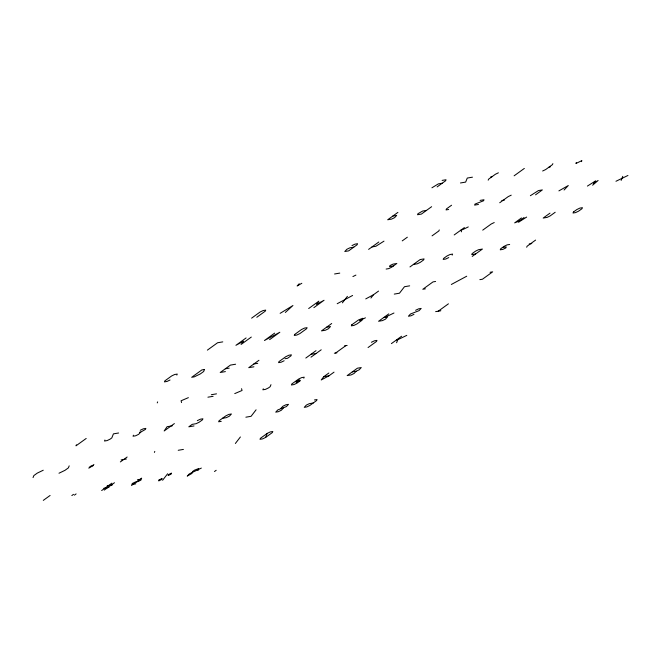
<?xml version="1.0" encoding="UTF-8"?>
<svg xmlns="http://www.w3.org/2000/svg" width="661" height="661" viewBox="0 0 661 661"><rect width="100%" height="100%" fill="white"/><g stroke="black" fill="none" stroke-linecap="round" stroke-linejoin="round"><path stroke-width="0.99" d="M33.05 477.597L33.86 475.573L37.264 473.119L43.254 470.219M76.387 444.828L75.982 445.836L86.194 438.458M69.198 465.848L68.389 467.864L64.985 470.326L58.986 473.226M104.917 440.019L104.512 441.027L107.107 440.59L110.106 439.144L111.808 437.913L113.428 433.864L118.616 432.996M133.456 435.202L133.051 436.219L135.645 435.781L138.636 434.327L140.743 432.087L145.445 429.41L145.85 428.402L143.255 428.84L140.256 430.286M157.252 402.904L157.657 401.888M176.842 375.084L177.247 374.068L174.653 374.506L171.653 375.952L164.845 380.876L164.44 381.884L167.035 381.447L170.034 380.001M154.385 452.421L154.79 451.405M197.945 470.533L198.754 468.517L194.458 470.178L192.756 471.409L191.946 473.433L187.245 476.11L189.352 473.871L201.349 468.079M263.276 388.792L262.871 389.808L265.466 389.37L268.465 387.916L270.167 386.685L270.977 384.669M265.598 437.433L267.218 433.393L270.217 431.947L272.811 431.509L272.406 432.517L265.598 437.433L262.607 438.887L260.013 439.325L260.417 438.309L267.218 433.393M280.809 408.465L282.916 406.226L285.916 404.78L288.51 404.342L286.403 406.581L277.81 409.919L275.711 412.158L278.298 411.72L281.297 410.274L283.404 408.027M303.804 378.191L304.209 377.175L301.614 377.613L298.615 379.059L291.807 383.983L291.41 384.991L293.996 384.553L296.996 383.107L300.4 380.645L299.507 379.852L296.508 381.306L296.103 382.314L299.103 380.868M356.163 371.242L354.065 373.482L351.065 374.936L347.174 375.588L357.378 368.21L361.27 367.549L359.163 369.796L356.163 371.242L352.28 371.895M439.276 229.929L438.871 230.937L432.063 235.853M396.592 342.737L397.806 339.704L406.796 335.358M452.19 255.096L452.595 254.08L450.001 254.518L447.001 255.964L443.605 258.426L443.2 259.442L445.795 259.005L448.786 257.55M488.19 180.189L488.595 179.172L495.395 174.256L498.394 172.81M524.066 217.51L518.959 221.204L518.555 222.212L526.652 217.072M552.869 163.622L552.464 164.63L545.655 169.555L542.656 171.001M526.685 247.247L527.09 246.231L535.6 240.083M576.293 162.499L575.888 163.507L581.887 160.615L581.482 161.623M621.142 180.395L622.761 176.347M162.606 480.266L167.621 473.763M256.088 409.812L251.064 416.314L245.875 417.19M342.39 302.845L347.413 296.335M235.366 443.481L240.389 436.971M370.92 298.028L373.432 294.781L378.538 291.088M328.848 373.019L323.741 376.712L321.238 379.959L328.93 375.836L334.036 372.143M299.243 283.718L297.136 285.957L301.837 283.28M564.081 190.021L568.295 185.534L558.892 190.889M285.329 312.463L292.939 305.522L280.14 313.339M592.611 185.204L598.122 180.503L593.421 183.18L595.528 180.94L587.422 186.08M207.38 350.132L217.585 342.753L222.774 341.877M251.61 318.156L260.112 312L263.111 310.554L265.705 310.116L265.301 311.124L256.799 317.28M397.905 212.388L387.701 219.766L391.593 219.105L394.592 217.659L396.699 215.42L392.808 216.073M431.93 187.79L438.334 183.882L442.226 183.221M437.119 186.914L445.621 180.759L446.026 179.751L442.135 180.403M246.115 337.936L235.911 345.315L243.603 341.192L241.1 344.439L251.304 337.06M368.598 249.387L378.811 242.009M383.991 241.133L375.894 246.272L372.003 246.925M431.625 206.695L421.421 214.073L417.529 214.734L417.934 213.718L422.635 211.041L426.527 210.388M43.287 500.385L50.096 495.469M274.645 333.127L264.441 340.506L279.834 332.252L269.63 339.63M308.67 308.53L318.883 301.152L316.371 304.399L324.064 300.276L313.859 307.654M402.235 240.885L407.341 237.2M451.57 205.224L446.464 208.909L446.059 209.917L448.654 209.487M88.814 468.195L93.92 464.501M71.826 495.576L73.52 494.345M258.947 360.295L248.743 367.673L253.931 366.797M514.126 175.809L524.33 168.431M74.412 495.139L76.114 493.907M120.343 461.932L127.152 457.015M174.38 423.585L164.176 430.964L167.084 426.7L172.273 425.833M331.715 323.502L321.502 330.88L325.394 330.227L328.393 328.773L330.5 326.534L326.608 327.195M409.969 266.928L420.173 259.55L424.065 258.897L423.66 259.905L420.256 262.367L417.256 263.813L413.373 264.466M454.198 234.952L464.402 227.574M101.654 490.545L111.858 483.166M499.724 202.753L508.226 196.606L511.226 195.16M104.248 490.107L114.452 482.728M305.803 358.047L316.016 350.669M482.728 230.144L491.239 223.988L494.23 222.542M530.362 195.706L538.467 190.566L542.351 189.914L535.55 194.83M131.481 485.513L141.685 478.134M310.992 357.171L321.205 349.793M388.775 313.876L378.571 321.263L382.463 320.602L385.462 319.156L387.561 316.916L383.677 317.569M521.471 217.948L514.663 222.873L518.959 221.204M335.639 353.015L345.843 345.637M472.218 256.427L482.423 249.048L478.531 249.709L475.54 251.155L472.136 253.617L471.731 254.625L475.623 253.973M550.002 213.139L543.193 218.056L547.085 217.403L550.084 215.949L555.19 212.264M368.061 347.546L376.563 341.398L376.968 340.39L374.374 340.828L371.375 342.274M214.486 471.516L216.18 470.285M391.403 343.613L401.607 336.234M438.226 311.199L448.431 303.82M337.201 303.721L352.602 295.467M365.74 298.904L373.432 294.781M451.331 284.47L466.724 276.215M351.974 245.586L354.974 244.14L357.568 243.702L357.163 244.719L348.661 250.866L344.769 251.519L346.876 249.28L349.876 247.834L353.759 247.173M352.9 276.554L355.899 275.1M462.295 229.813L468.294 226.913M615.961 181.271L627.95 175.471M359.435 320.717L365.434 317.817M284.164 360.757L281.165 362.203L278.57 362.641L278.975 361.625L285.783 356.709L288.783 355.263L291.377 354.825L290.972 355.833L287.568 358.295L284.974 358.733M384.966 317.346L393.964 313.008M415.604 310.298L418.603 308.852L421.197 308.414L419.091 310.653L410.506 313.983L408.399 316.231L410.993 315.793L413.993 314.339M197.317 420.66L200.316 419.214L202.91 418.777L202.506 419.785L199.11 422.247L196.11 423.693L192.219 424.354L188.815 426.808L194.004 425.94M188.377 397.649L181.081 400.773L181.577 402.574M234.746 393.609L242.042 390.486L241.554 388.685M89.218 467.178L93.515 465.518M472.458 177.181L467.269 178.057L465.65 182.097L460.461 182.973M490.693 176.933L491.991 176.718M549.06 167.093L550.357 166.869M480.101 200.407L483.992 199.754L483.588 200.762L474.995 204.1L474.598 205.108L478.481 204.456M501.831 200.514L504.426 200.076M334.573 273.985L339.762 273.109M509.664 244.454L507.07 244.892L504.07 246.346L500.666 248.8L500.261 249.817L502.856 249.379L505.855 247.933L506.26 246.917L502.368 247.578M393.427 265.945L389.536 266.606L389.94 265.59L392.94 264.144L396.831 263.483L391.725 267.176L388.726 268.622L386.131 269.06M529.197 243.992L531.791 243.554M409.663 285.841L404.474 286.717L399.459 293.22L394.27 294.095M435.599 281.462L433.005 281.9L422.8 289.278L425.395 288.84M490.074 272.282L492.668 271.845L482.456 279.223L479.861 279.661M435.632 311.637L440.821 310.761M235.605 364.228L230.416 365.103L220.212 372.482L225.401 371.606M344.546 345.852L347.141 345.422M225.318 368.788L229.202 368.136M253.849 363.98L257.74 363.327M310.91 354.354L316.098 353.486M396.509 339.919L397.806 339.704M334.342 353.238L336.936 352.8M211.322 394.724L216.502 393.849M323.741 376.712L328.93 375.836M207.918 397.187L213.106 396.311M314.446 399.963L317.04 399.533L316.636 400.541L309.835 405.457L306.836 406.912L304.242 407.35L306.349 405.102L309.34 403.656L313.231 403.003M139.446 432.311L140.743 432.087M222.451 418.314L226.343 417.653L229.342 416.207L231.441 413.968L228.855 414.406L225.855 415.852L219.047 420.768L218.642 421.784L221.237 421.346M121.153 459.907L126.342 459.031M178.222 450.29L183.411 449.414M137.389 479.803L141.28 479.151L140.876 480.159L137.876 481.605L135.29 482.043L132.291 483.497L131.886 484.505L135.778 483.852M107.156 485.843L112.345 484.967M103.752 488.305L108.941 487.43M90.921 465.955L91.813 466.74M460.998 230.036L461.494 231.837M159.119 479.911L158.714 480.919L161.714 479.473L162.119 478.465L159.119 479.911M204.48 369.474L203.671 371.499L200.266 373.961L194.276 376.853L191.682 377.291L201.886 369.912L204.48 369.474M168.514 474.557L168.117 475.565L171.108 474.119L171.513 473.102L168.514 474.557M294.674 334.466L294.269 335.474L296.863 335.036L299.863 333.59L306.671 328.666L307.068 327.658L304.481 328.096L301.482 329.542L294.674 334.466M351.743 324.84L351.338 325.848L353.932 325.41L356.923 323.964L362.03 320.279L362.839 318.255L358.543 319.924L351.743 324.84M573.426 212.016L573.021 213.024L575.615 212.586L578.615 211.14L582.019 208.678L582.424 207.67L579.829 208.108L576.83 209.554L573.426 212.016"/></g></svg>
